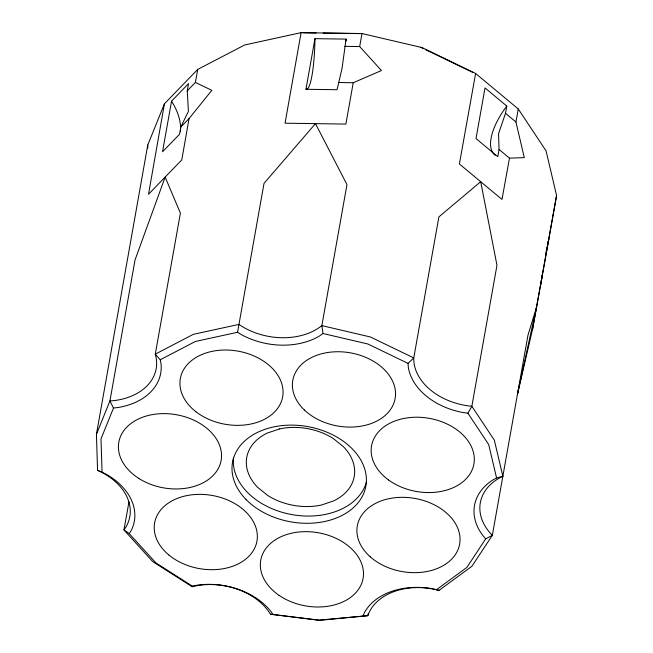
<?xml version="1.0" encoding="UTF-8"?>
<svg xmlns="http://www.w3.org/2000/svg" width="653" height="653" viewBox="0 0 653 653"><rect width="100%" height="100%" fill="white"/><g stroke="black" fill="none" stroke-linecap="round" stroke-linejoin="round"><path stroke-width="0.98" d="M346.074 39.107L342.074 68.222L337.054 89.73L305.947 89.273A50.746 7.901 -89.2 0 0 314.966 38.649L346.074 39.107A50.746 7.901 -89.2 0 1 346.041 41.066M237.561 332.271L264.016 183.387L315.464 123.637L346.972 184.603L321.856 325.618L323.039 333.52L319.546 335.952A64.296 45.939 10.1 0 1 241.724 334.818L237.561 332.271L195.345 341.486L160.222 359.77L160.989 363.517A64.296 45.939 10.1 0 1 118.438 407.456L113.491 408.027L101.003 438.906L102.056 472.192L106.512 474.437A64.296 45.939 10.1 0 1 131.269 530.367L129.253 533.623L155.904 562.91L192.341 586.133L197.124 585.186A64.296 45.939 10.1 0 1 270.554 610.988L272.995 614.473L318.713 620.121L367.851 615.673A59.039 42.176 10.1 0 1 439.061 590.353L471.882 566.298L492.329 535.354L527.967 335.258L536.415 307.555L517.445 394.339L532.554 329.21L541.982 277.443L541.778 275.444M540.692 284.675L556.576 195.508L546.071 150.884L518.262 108.961L475.621 73.471L421.944 47.563L361.991 33.54L301.098 32.65L244.679 44.967L197.728 69.406L164.434 103.786L148.517 194.259L181.779 159.912L189.035 118.626L211.825 90.343L195.41 82.425L187.264 90.832L188.415 111.345L180.824 126.992L179.542 134.224L162.532 151.782L171.543 101.166L188.554 83.6L187.264 90.832M499.047 149.455L497.782 156.687L476.004 138.558L485.016 87.935L506.801 106.064L505.512 113.296L498.557 133.694L499.047 149.455L509.487 158.14L524.286 157.61L515.927 121.98L518.262 108.961M368.21 613.673L367.851 615.673L319.872 620.35L270.44 614.253A59.039 42.176 10.1 0 0 192.17 586.745L152.769 561.629L123.956 529.967A59.039 42.176 10.1 0 0 97.566 470.348L96.424 434.359L147.749 145.056L164.434 103.786M195.41 82.425L197.728 69.406M128.943 501.961L123.956 529.967L129.253 533.623M301.098 32.65L285.051 123.197L345.878 124.086L353.224 82.751L381.458 70.54L359.672 46.559L344.784 46.339M305.947 89.273L314.966 38.649M532.554 329.21L556.576 195.508M359.672 46.559L361.991 33.54M475.621 73.471L459.394 163.976L501.994 199.426L509.487 158.14M548.855 238.876L545.761 253.78M192.17 586.745L192.341 586.133M96.424 434.359L109.916 400.975L135.04 259.959L165.144 177.085L180.399 213.123L155.275 354.138A59.039 42.176 10.1 0 1 109.916 400.975L113.491 408.027M363.092 615.795L364.603 612.367A64.296 45.939 10.1 0 1 431.413 588.614L439.061 590.353M547.54 243.087L548.422 241.284M467.899 413.21L471.858 406.272L496.974 265.249L480.698 181.697L438.889 216.902L413.765 357.917L408.052 363.394L408.296 367.141A64.288 45.93 10.1 0 0 462.781 412.492L467.899 413.21L488.705 444.579L496.574 477.963L492.705 480.086A64.296 45.939 10.1 0 0 482.836 535.509L485.726 538.839L466.822 567.457L436.465 589.708M180.824 126.992L189.035 118.626M485.726 538.839L492.329 535.354A59.039 42.176 10.1 0 1 502.851 476.282L494.345 440.179L471.858 406.272A59.039 42.176 10.1 0 1 413.765 357.917L370.349 336.964L321.856 325.618A59.039 42.176 10.1 0 1 238.9 324.41L193.255 334.369L155.275 354.138L160.222 359.77M496.574 477.963L502.851 476.282M303.016 32.789L316.093 32.977M323.137 33.083L360.358 33.621M338.344 82.498L353.224 82.751M270.44 614.253L272.995 614.473M323.039 333.52L367.892 344.009L408.052 363.394M97.566 470.348L102.056 472.192M420.81 47.326L423.56 48.649M425.397 49.538L473.131 72.573M505.512 113.296L515.927 121.98M147.749 145.056L147.847 148.092M495.113 155.251A50.746 22.137 -50.2 0 1 506.801 106.064M171.543 101.166A50.746 31.989 44.1 0 1 180.603 128.853M180.579 129.865A50.746 31.989 44.1 0 1 180.424 131.849M366.521 481.694A67.716 48.379 10.1 0 1 292.005 514.613A67.716 48.379 10.1 0 1 233.431 457.99M279.533 428.931L267.314 433.053A54.591 39.009 10.1 0 0 257.641 487.358L267.689 495.447A54.591 39.009 10.1 0 0 321.431 505.022L333.65 500.9A54.591 39.009 10.1 0 0 343.331 446.595L333.283 438.506A54.591 39.009 10.1 0 0 279.533 428.931M370.161 556.756A51.971 37.131 10.1 0 0 457.533 550.748A51.971 37.131 10.1 0 0 397.718 497.48A51.971 37.131 10.1 0 0 370.161 556.756M138.763 478.396A51.971 37.131 10.1 0 0 221.138 460.406A51.971 37.131 10.1 0 0 150.035 415.079A51.971 37.131 10.1 0 0 138.763 478.396M168.792 554.928A51.971 37.131 10.1 0 0 255.405 546.488A51.971 37.131 10.1 0 0 193.157 494.672A51.971 37.131 10.1 0 0 168.792 554.928M195.876 411.692A51.971 37.131 10.1 0 0 281.606 400.836A51.971 37.131 10.1 0 0 217.008 350.539A51.971 37.131 10.1 0 0 195.876 411.692M246.059 499.496A67.716 48.379 10.1 0 0 361.395 498.01A67.716 48.379 10.1 0 0 290.136 425.127A67.716 48.379 10.1 0 0 246.059 499.496M304.388 410.011A51.971 37.131 10.1 0 0 392.396 406.427A51.971 37.131 10.1 0 0 335.103 351.796A51.971 37.131 10.1 0 0 304.388 410.011M388.535 479.963A51.971 37.131 10.1 0 0 473.27 466.715A51.971 37.131 10.1 0 0 406.403 418.002A51.971 37.131 10.1 0 0 388.535 479.963M279.182 595.43A51.971 37.131 10.1 0 0 362.799 579.799A51.971 37.131 10.1 0 0 293.768 532.75A51.971 37.131 10.1 0 0 279.182 595.43"/></g></svg>
